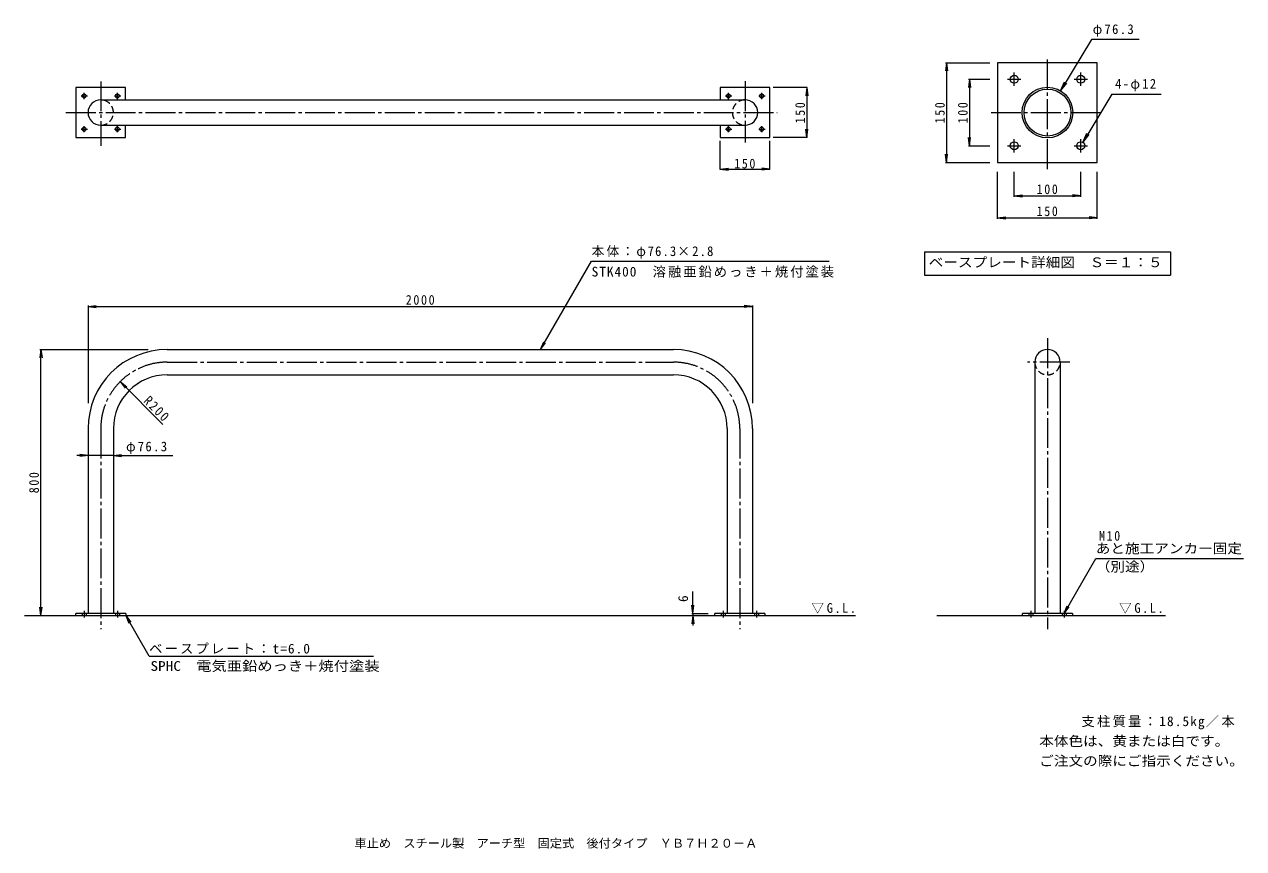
# Model space of a CAD drawing. Units: millimetres at full size, with parts at other scales. Extents: x -1862 to 1808, y -1358 to 1121.
import ezdxf
from ezdxf.enums import TextEntityAlignment as Align

# ---------------------------------------------------------------- set-up
doc = ezdxf.new("R2010")
doc.units = ezdxf.units.MM
doc.header["$LTSCALE"] = 10
doc.linetypes.add('CHAIN2', pattern=[12, 9, -1, 1, -1])
doc.linetypes.add('DASHED2', pattern=[3, 2, -1])
for name, color, linetype, lineweight in [('A-0', 7, 'CHAIN2', 9), ('A-2', 3, 'Continuous', 9), ('A-4', 7, 'Continuous', 9), ('A-5', 7, 'Continuous', 9), ('C-0', 7, 'CHAIN2', 9), ('C-2', 3, 'Continuous', 9), ('C-4', 7, 'Continuous', 9), ('C-5', 7, 'Continuous', 9), ('C-E', 6, 'Continuous', 5)]:
    doc.layers.add(name, color=color, linetype=linetype, lineweight=lineweight)
doc.layers.add('F-5_F-5ﾚｲﾔ', color=2, linetype='Continuous')
doc.styles.add('ＭＳ ゴシック', font='')
doc.styles.get('ＭＳ ゴシック').set_extended_font_data('MS Gothic')

msp = doc.modelspace()

# ---------------------------------------------------------------- linework, layer by layer
at = {"layer": 'A-0'}
for p, q in [((1217.55, 686.11), (1217.55, 1026.11)), ((1097.55, 956.11), (1137.55, 956.11)), ((1117.55, 936.11), (1117.55, 976.11)), ((1297.55, 956.11), (1337.55, 956.11)), ((1317.55, 936.11), (1317.55, 976.11)), ((1047.55, 856.11), (1387.55, 856.11)), ((1117.55, 736.11), (1117.55, 776.11)), ((1317.55, 736.11), (1317.55, 776.11)), ((1097.55, 756.11), (1137.55, 756.11)), ((1297.55, 756.11), (1337.55, 756.11))]:
    msp.add_line(p, q, dxfattribs=at)
at = {"layer": 'A-2'}
for p, q in [((1367.55, 706.11), (1367.55, 1006.11)), ((1067.55, 706.11), (1367.55, 706.11))]:
    msp.add_line(p, q, dxfattribs=at)
msp.add_lwpolyline([(1367.55, 1006.11), (1067.55, 1006.11), (1067.55, 706.11)], dxfattribs=at)
for centre, radius in [((1117.55, 956.11), 12), ((1317.55, 956.11), 12), ((1217.55, 856.11), 76.3), ((1217.55, 856.11), 70.7), ((1117.55, 756.11), 12), ((1317.55, 756.11), 12)]:
    msp.add_circle(centre, radius, dxfattribs=at)
at = {"layer": 'A-4'}
for p, q in [((913.61, 1006.11), (910.35, 981.33)), ((910.61, 1006.11), (1043.85, 1006.11)), ((913.61, 1006.11), (916.87, 981.33)), ((982.72, 956.11), (979.45, 931.33)), ((979.72, 956.11), (1043.85, 956.11)), ((982.72, 956.11), (985.98, 931.33)), ((982.72, 756.11), (985.98, 780.9)), ((979.72, 756.11), (1043.85, 756.11)), ((910.61, 706.11), (1043.85, 706.11)), ((913.61, 706.11), (916.87, 730.9)), ((1067.55, 536.24), (1067.55, 677.81)), ((1117.55, 602.42), (1117.55, 677.81)), ((1317.55, 602.42), (1317.55, 677.81)), ((1367.55, 536.24), (1367.55, 677.81)), ((1117.55, 605.42), (1142.34, 608.68)), ((1117.55, 605.42), (1142.34, 602.16)), ((1317.55, 605.42), (1292.77, 608.68)), ((1067.55, 539.24), (1092.34, 542.5)), ((1067.55, 539.24), (1092.34, 535.98)), ((1367.55, 539.24), (1342.77, 542.5))]:
    msp.add_line(p, q, dxfattribs=at)
for points in [[(913.61, 1006.11), (913.61, 706.11), (910.35, 730.9)], [(982.72, 956.11), (982.72, 756.11), (979.45, 780.9)], [(1117.55, 605.42), (1317.55, 605.42), (1292.77, 602.16)], [(1067.55, 539.24), (1367.55, 539.24), (1342.77, 535.98)]]:
    msp.add_lwpolyline(points, dxfattribs=at)
at = {"layer": 'A-5'}
for p, q in [((1350.24, 1075.52), (1257.04, 921.4)), ((1493.35, 1075.52), (1350.24, 1075.52)), ((1257.04, 921.4), (1269.08, 948.88)), ((1257.04, 921.4), (1275.78, 944.83)), ((1411.42, 911.31), (1323.76, 766.38)), ((1411.42, 911.31), (1559.33, 911.31)), ((1323.76, 766.38), (1335.8, 793.86)), ((1323.76, 766.38), (1342.51, 789.81)), ((847.48, 437.23), (1587.63, 437.23)), ((847.48, 437.23), (847.48, 367.23)), ((1587.63, 437.23), (1587.63, 367.23)), ((847.48, 367.23), (1587.63, 367.23))]:
    msp.add_line(p, q, dxfattribs=at)
at = {"layer": 'C-0'}
for p, q in [((-1632.31, 949.85), (-1632.31, 755.86)), ((307.19, 950.72), (307.19, 766.14)), ((-1690.96, 906.11), (-1671.84, 906.11)), ((-1682.31, 896.6), (-1682.31, 915.49)), ((-1590.96, 906.11), (-1571.84, 906.11)), ((-1582.31, 896.6), (-1582.31, 915.49)), ((248.54, 906.11), (267.66, 906.11)), ((257.19, 896.6), (257.19, 915.49)), ((348.54, 906.11), (367.66, 906.11)), ((357.19, 896.6), (357.19, 915.49)), ((-1737.21, 856.11), (403.44, 856.11)), ((-1682.31, 796.6), (-1682.31, 815.49)), ((-1582.31, 796.6), (-1582.31, 815.49)), ((257.19, 796.6), (257.19, 815.49)), ((357.19, 796.6), (357.19, 815.49)), ((-1690.96, 806.11), (-1671.84, 806.11)), ((-1590.96, 806.11), (-1571.84, 806.11)), ((248.54, 806.11), (267.66, 806.11)), ((348.54, 806.11), (367.66, 806.11)), ((1217.55, 177.28), (1217.55, -697.39)), ((-1432.26, 105.4), (91.44, 105.4)), ((1284.89, 105.4), (1157.38, 105.4)), ((-1632.26, -94.6), (-1632.26, -697.39)), ((291.44, -94.6), (291.44, -697.39)), ((-1682.26, -642.61), (-1682.26, -662.62)), ((-1582.22, -642.61), (-1582.22, -662.62)), ((241.44, -642.61), (241.44, -662.62)), ((341.48, -642.61), (341.48, -662.62)), ((1167.55, -642.61), (1167.55, -662.62)), ((1267.6, -642.61), (1267.6, -662.62))]:
    msp.add_line(p, q, dxfattribs=at)
at = {"layer": 'C-0', "color": 3, "linetype": 'Continuous'}
for p, q in [((-1707.31, -650.45), (-1707.26, -650.45)), ((216.39, -650.45), (216.44, -650.45)), ((1142.51, -650.45), (1142.55, -650.45))]:
    msp.add_line(p, q, dxfattribs=at)
at = {"layer": 'C-0'}
for centre, start, end in [((-1432.26, -94.6), 90, 180), ((91.44, -94.6), 0, 90)]:
    msp.add_arc(centre, 200, start, end, dxfattribs=at)
at = {"layer": 'C-2'}
for p, q in [((-1557.31, 894.26), (-1557.31, 931.11)), ((382.19, 931.11), (232.19, 931.11)), ((232.19, 931.11), (232.19, 894.26)), ((382.19, 781.11), (382.19, 931.11)), ((-1632.31, 894.26), (307.19, 894.26)), ((-1632.31, 817.96), (307.19, 817.96)), ((-1557.31, 781.11), (-1557.31, 817.96)), ((232.19, 817.96), (232.19, 781.11)), ((232.19, 781.11), (382.19, 781.11)), ((-1432.26, 143.55), (91.44, 143.55)), ((1179.4, 105.4), (1179.4, -650.45)), ((1255.7, 105.4), (1255.7, -650.45)), ((-1432.26, 67.25), (91.44, 67.25)), ((-1670.41, -94.6), (-1670.41, -650.45)), ((-1594.11, -94.6), (-1594.11, -650.45)), ((253.29, -94.6), (253.29, -650.45)), ((329.59, -94.6), (329.59, -650.45)), ((-1707.31, -656.45), (-1707.31, -650.45)), ((-1557.26, -650.45), (-1707.26, -650.45)), ((-1557.26, -650.45), (-1557.26, -656.45)), ((216.39, -656.45), (216.39, -650.45)), ((366.44, -650.45), (216.44, -650.45)), ((366.44, -650.45), (366.44, -656.45)), ((1142.51, -656.45), (1142.51, -650.45)), ((1292.55, -650.45), (1142.55, -650.45)), ((1292.55, -650.45), (1292.55, -656.45))]:
    msp.add_line(p, q, dxfattribs=at)
at = {"layer": 'C-2', "linetype": 'DASHED2'}
for p, q in [((-1688.26, -650.45), (-1688.26, -656.45)), ((-1676.26, -650.45), (-1676.26, -656.45)), ((-1588.22, -650.45), (-1588.22, -656.45)), ((-1576.22, -650.45), (-1576.22, -656.45)), ((235.44, -650.45), (235.44, -656.45)), ((247.44, -650.45), (247.44, -656.45)), ((335.48, -650.45), (335.48, -656.45)), ((347.48, -650.45), (347.48, -656.45)), ((1161.55, -650.45), (1161.55, -656.45)), ((1173.55, -650.45), (1173.55, -656.45)), ((1261.6, -650.45), (1261.6, -656.45)), ((1273.6, -650.45), (1273.6, -656.45))]:
    msp.add_line(p, q, dxfattribs=at)
at = {"layer": 'C-2'}
msp.add_lwpolyline([(-1557.31, 931.11), (-1707.31, 931.11), (-1707.31, 781.11), (-1557.31, 781.11)], dxfattribs=at)
for centre in [(-1682.31, 906.11), (-1582.31, 906.11), (257.19, 906.11), (357.19, 906.11), (-1682.31, 806.11), (-1582.31, 806.11), (257.19, 806.11), (357.19, 806.11)]:
    msp.add_circle(centre, 6, dxfattribs=at)
for centre, radius, start, end in [((-1632.31, 856.11), 38.15, 90, 270), ((307.19, 856.11), 38.15, 270, 90), ((-1432.26, -94.6), 238.15, 90, 180), ((91.44, -94.6), 238.15, 0, 90), ((1217.55, 105.4), 38.15, 0, 180), ((-1432.26, -94.6), 161.85, 90, 180), ((91.44, -94.6), 161.85, 0, 90)]:
    msp.add_arc(centre, radius, start, end, dxfattribs=at)
at = {"layer": 'C-2', "linetype": 'DASHED2'}
for centre, start, end in [((-1632.31, 856.11), 270, 90), ((307.19, 856.11), 90, 270), ((1217.55, 105.4), 180.14683, 0)]:
    msp.add_arc(centre, 38.15, start, end, dxfattribs=at)
at = {"layer": 'C-4'}
for p, q in [((494.55, 931.11), (392.19, 931.11)), ((493.05, 931.11), (493.05, 781.11)), ((232.19, 684.43), (232.19, 771.11)), ((382.19, 684.43), (382.19, 771.11)), ((494.55, 781.11), (392.19, 781.11)), ((232.19, 685.93), (382.19, 685.93)), ((-1670.41, 272.62), (-1645.63, 275.88)), ((-1670.41, 275.62), (-1670.41, -18.39)), ((-1670.41, 272.62), (-1645.63, 269.36)), ((-1670.41, 272.62), (329.59, 272.62)), ((329.59, 272.62), (304.8, 275.88)), ((329.59, 272.62), (304.8, 269.36)), ((329.59, 275.62), (329.59, -18.39)), ((-1812.14, 143.55), (-1815.41, 118.76)), ((-1815.14, 143.55), (-1489.15, 143.55)), ((-1812.14, -656.45), (-1812.14, 143.55)), ((-1812.14, 143.55), (-1808.88, 118.76)), ((-1445.16, -81.85), (-1573.71, 46.79)), ((-1573.71, 46.79), (-1553.89, 31.56)), ((-1573.71, 46.79), (-1558.5, 26.95)), ((-1670.41, -175.28), (-1704.11, -175.28)), ((-1670.41, -175.28), (-1695.2, -172.02)), ((-1670.41, -175.28), (-1695.2, -178.54)), ((-1594.11, -175.28), (-1670.41, -175.28)), ((-1594.11, -175.28), (-1569.33, -172.02)), ((-1594.11, -175.28), (-1569.33, -178.54)), ((-1594.11, -175.28), (-1414.83, -175.28)), ((150.06, -650.45), (150.06, -584.74)), ((-1812.14, -656.45), (-1815.41, -631.67)), ((-1812.14, -656.45), (-1808.88, -631.67)), ((150.06, -650.45), (146.8, -625.66)), ((150.06, -656.45), (146.8, -681.24)), ((147.06, -650.45), (196.39, -650.45)), ((150.06, -650.45), (153.32, -625.66)), ((150.06, -650.45), (150.06, -656.45)), ((150.06, -656.45), (153.32, -681.24)), ((150.06, -656.45), (150.06, -687.02))]:
    msp.add_line(p, q, dxfattribs=at)
at = {"layer": 'C-4', "linetype": 'CHAIN2'}
for p, q in [((493.05, 931.11), (489.79, 906.33)), ((493.05, 931.11), (496.31, 906.33)), ((493.05, 781.11), (489.79, 805.9)), ((493.05, 781.11), (496.31, 805.9)), ((232.19, 685.93), (256.98, 689.19)), ((232.19, 685.93), (256.98, 682.67)), ((382.19, 685.93), (357.4, 689.19)), ((382.19, 685.93), (357.4, 682.67))]:
    msp.add_line(p, q, dxfattribs=at)
at = {"layer": 'C-5'}
for p, q in [((-308.56, 143.55), (-154.64, 409.55)), ((-154.64, 409.55), (560.36, 409.55)), ((-308.56, 143.55), (-299, 166.65)), ((-308.56, 143.55), (-293.34, 163.38)), ((1267.6, -650.45), (1362.9, -485.38)), ((1362.9, -485.38), (1807.9, -485.38)), ((-1486.35, -779.28), (-1557.26, -656.45)), ((-1557.26, -656.45), (-1542.04, -676.29)), ((-1557.26, -656.45), (-1547.7, -679.55)), ((1267.6, -650.45), (1277.17, -627.35)), ((1267.6, -650.45), (1282.82, -630.62)), ((-1486.35, -779.28), (-810.87, -779.28))]:
    msp.add_line(p, q, dxfattribs=at)
at = {"layer": 'C-E'}
for p, q in [((-1862.14, -656.45), (639.6, -656.45)), ((884.5, -656.45), (1573.21, -656.45))]:
    msp.add_line(p, q, dxfattribs=at)

# ---------------------------------------------------------------- texts
at = {"layer": 'A-4', "color": 2, "char_height": 29.33, "attachment_point": 7, "rotation": 90, "style": 'ＭＳ ゴシック'}
for s, insert in [('\\T1.27;\\W0.9;150', (908.61, 823.61)), ('\\T1.27;\\W0.9;100', (977.72, 823.61))]:
    msp.add_mtext(s, dxfattribs=dict(at, insert=insert))
at = {"layer": 'A-4', "color": 2, "char_height": 29.33, "attachment_point": 7, "style": 'ＭＳ ゴシック'}
for s, insert in [('\\T1.27;\\W0.9;100', (1185.05, 610.42)), ('\\T1.27;\\W0.9;150', (1185.05, 544.24))]:
    msp.add_mtext(s, dxfattribs=dict(at, insert=insert))
at = {"layer": 'A-5', "color": 2, "style": 'ＭＳ ゴシック', "width": 1.1}
msp.add_text('ベースプレート詳細図\u3000Ｓ＝１：５', height=29.33, dxfattribs=at).set_placement((860.05, 382.23), align=Align.BOTTOM_LEFT)
at = {"layer": 'A-5', "color": 2, "char_height": 29.33, "attachment_point": 7, "style": 'ＭＳ ゴシック'}
for s, insert in [('\\T1.22;\\W0.95;φ76.3', (1353.68, 1084.26)), ('\\T1.22;\\W0.95;4-φ12', (1421.07, 920.06))]:
    msp.add_mtext(s, dxfattribs=dict(at, insert=insert))
at = {"layer": 'C-4', "color": 2, "style": 'ＭＳ ゴシック'}
msp.add_text('6', height=29.33, rotation=90, dxfattribs=at).set_placement((144.06, -616.03), align=Align.BOTTOM_LEFT)
at = {"layer": 'C-4', "color": 2, "char_height": 29.33, "attachment_point": 7, "style": 'ＭＳ ゴシック'}
for s, insert, rotation in [('\\T1.27;\\W0.9;150', (488.03, 823.61), 90), ('\\T1.28;\\W0.9;R200', (-1505.97, -14.01), 315), ('\\T1.27;\\W0.9;800', (-1818.14, -288.95), 90)]:
    msp.add_mtext(s, dxfattribs=dict(at, insert=insert, rotation=rotation))
for s, insert in [('\\T1.27;\\W0.9;150', (274.69, 687.64)), ('\\T1.28;\\W0.9;2000', (-714.16, 277.62)), ('\\T1.22;\\W0.95;φ76.3', (-1556.08, -170.82))]:
    msp.add_mtext(s, dxfattribs=dict(at, insert=insert))
at = {"layer": 'C-5', "color": 2, "style": 'ＭＳ ゴシック'}
for s, width, p in [('あと施工アンカー固定', 1.1, (1362.9, -478.38)), ('（別途）', 1.1, (1362.9, -533.17)), ('SPHC\u3000電気亜鉛めっき＋焼付塗装', 1.15, (-1482.7, -831.98))]:
    msp.add_text(s, height=29.33, dxfattribs=dict(at, width=width)).set_placement(p, align=Align.BOTTOM_LEFT)
at = {"layer": 'C-5', "color": 2, "char_height": 29.33, "attachment_point": 7, "style": 'ＭＳ ゴシック'}
for s, insert in [('\\T1.18;\\W0.95;本体：φ76.3×2.8', (-154.64, 416.55)), ('\\T1.15;STK400\u3000溶融亜鉛めっき＋焼付塗装', (-154.64, 359.48)), ('\\T1.27;\\W0.9;M10', (1372.81, -432.05)), ('\\T1.22;\\W0.95;▽G.L.', (506.61, -651.23)), ('\\T1.22;\\W0.95;▽G.L.', (1432.72, -651.23)), ('\\T1.16;ベースプレート：t=6.0', (-1486.35, -772.28))]:
    msp.add_mtext(s, dxfattribs=dict(at, insert=insert))
at = {"layer": 'F-5_F-5ﾚｲﾔ', "style": 'ＭＳ ゴシック'}
for s, height, width, p in [('本体色は、黄または白です。', 29.33, 1.1, (1192.64, -1057.84)), ('ご注文の際にご指示ください。', 29.33, 1.1, (1192.64, -1117.31)), ('車止め\u3000スチール製\u3000アーチ型\u3000固定式\u3000後付タイプ\u3000ＹＢ７Ｈ２０－Ａ', 25.66, 1.05, (-868.5, -1362.41))]:
    msp.add_text(s, height=height, dxfattribs=dict(at, width=width)).set_placement(p, align=Align.BOTTOM_LEFT)
at = {"layer": 'F-5_F-5ﾚｲﾔ', "insert": (1319.84, -999.01), "char_height": 29.33, "attachment_point": 7, "style": 'ＭＳ ゴシック'}
msp.add_mtext('\\T1.17;支柱質量：18.5kg／本', dxfattribs=at)

doc.saveas('drawing.dxf')
